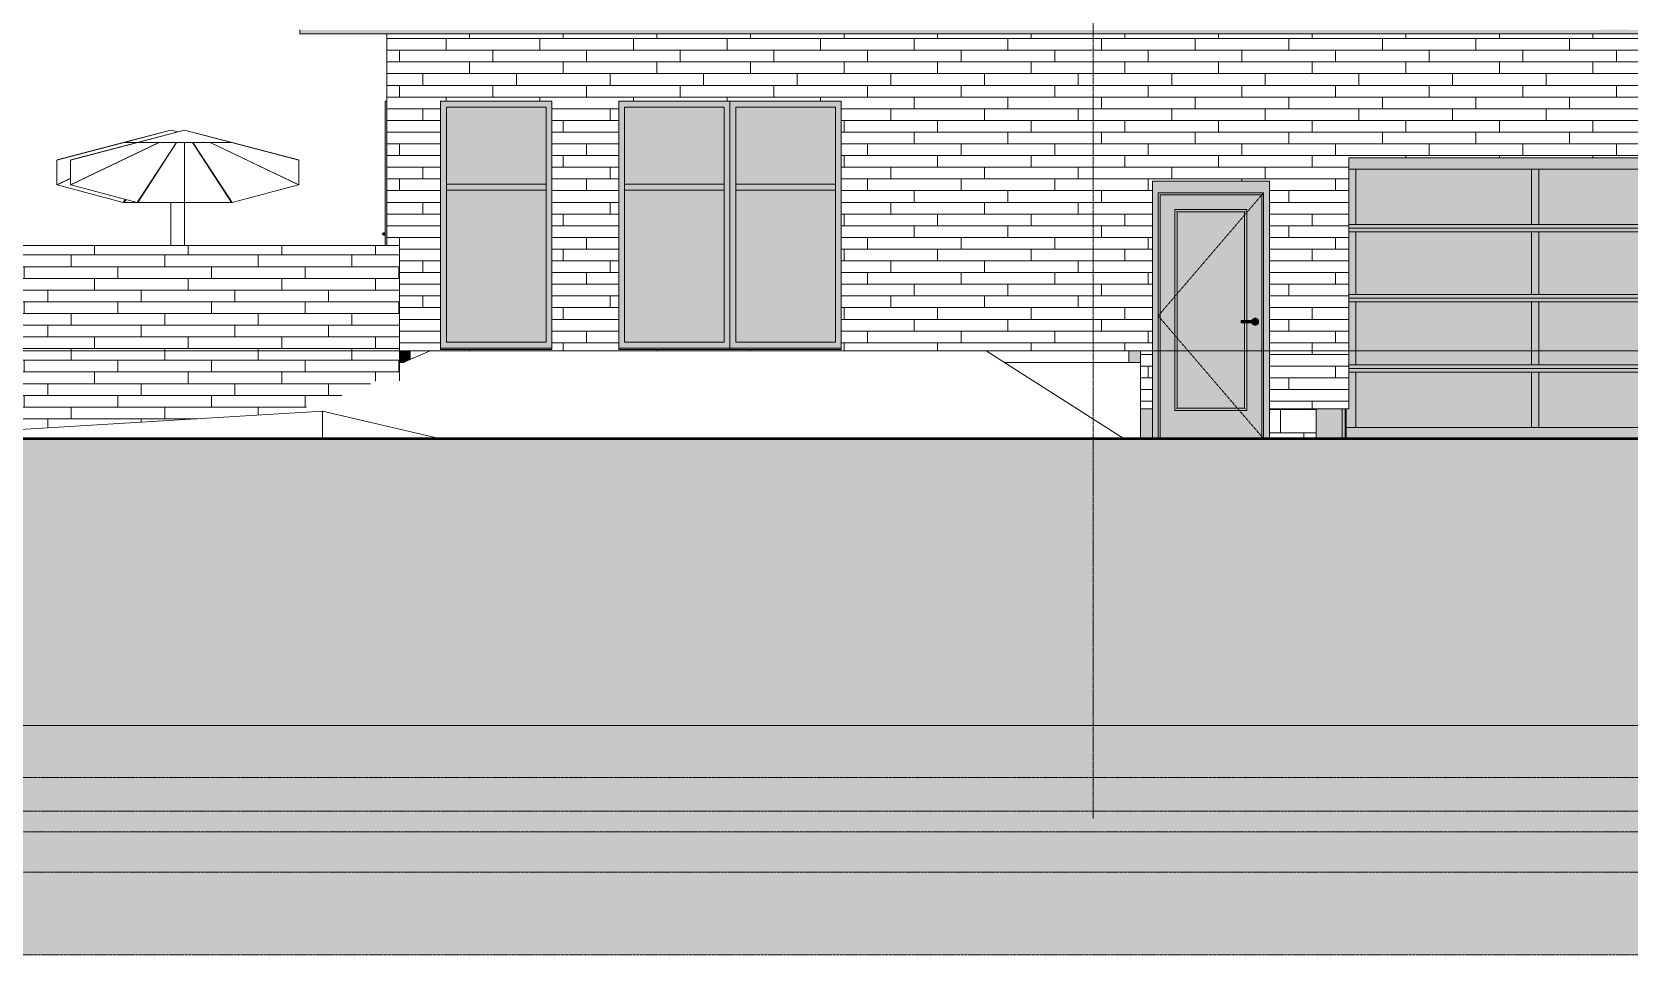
# Model space of a CAD drawing. Header units: inches. Extents: x 1750 to 7619, y -360 to 620.
# Drawn here: x 4994 to 5540, y -207 to 109 of the extents above; entities that cross this region are included whole.
import ezdxf

# ---------------------------------------------------------------- set-up
doc = ezdxf.new("R2010")
doc.units = ezdxf.units.IN
doc.header["$MEASUREMENT"] = 0
for name, pattern in [('Aligning Line 1_8_', [0.25, 0.125, -0.125]), ('Dash 1_16_', [0.125, 0.0625, -0.0625]), ('Grid Line 1_2_', [0.875, 0.5, -0.125, 0.125, -0.125])]:
    doc.linetypes.add(name, pattern=pattern)
for name, color, linetype, lineweight in [('0-4', 10, 'Continuous', 5), ('A-CLNG', 13, 'Continuous', 13), ('A-CLNG-1', 13, 'Continuous', 5), ('A-DOOR', 31, 'Continuous', 13), ('A-DOOR-1', 31, 'Continuous', 9), ('A-DOOR-2', 31, 'Dash 1_16_', 9), ('A-DOOR-FRAM', 31, 'Continuous', 9), ('A-DOOR-FRAM-1', 31, 'Continuous', 13), ('A-DOOR-GLAZ-1', 31, 'Continuous', 13), ('A-FLOR', 192, 'Continuous', 13), ('A-FLOR-4', 192, 'Continuous', 5), ('A-FLOR-LEVL-1', 51, 'Grid Line 1_2_', 9), ('A-GLAZ', 151, 'Continuous', 13), ('A-WALL', 113, 'Continuous', 13), ('A-WALL-1', 50, 'Continuous', 13), ('A-WALL-2', 113, 'Continuous', 5), ('A-WALL-3', 9, 'Continuous', 5), ('A-WALL-PATT-1', 251, 'Continuous', 9), ('C-TOPO', 7, 'Continuous', 9), ('C-TOPO-1', 250, 'Continuous', 50), ('G-ANNO-SYMB', 111, 'Aligning Line 1_8_', 9), ('G-ANNO-SYMB-1', 191, 'Aligning Line 1_8_', 9), ('G-ANNO-SYMB-2', 147, 'Aligning Line 1_8_', 9), ('G-IMPT', 8, 'Continuous', 9), ('L-SITE', 91, 'Continuous', 9), ('S-FNDN', 32, 'Continuous', 13), ('S-GRID-1', 1, 'Grid Line 1_2_', 9)]:
    doc.layers.add(name, color=color, linetype=linetype, lineweight=lineweight)

# ---------------------------------------------------------------- blocks, each defined once
blk = doc.blocks.new('CTR - 2nd Phase_rvt-2-BUILDING ELEVATION - NORTH')
at = {"layer": 'A-FLOR-LEVL-1'}
for p, q in [((-12558.48, 0), (-9609.49, 0)), ((-12558.48, -30), (-9609.49, -30)), ((-12558.48, -128), (-9609.49, -128))]:
    blk.add_line(p, q, dxfattribs=at)
at = {"layer": 'G-ANNO-SYMB-1'}
blk.add_line((-9706.16, -164.42), (-12461.79, -164.42), dxfattribs=at)
blk = doc.blocks.new('CTR  - Topography_rvt-2-BUILDING ELEVATION - NORTH')
at = {"layer": 'C-TOPO'}
h = blk.add_hatch(dxfattribs=at)
h.set_pattern_fill('FP_65', color=256, style=0, pattern_type=2)
h.set_pattern_definition([(0, (12, 0), (24, 24), [24, -24]), (0, (12, 9), (24, 24), [24, -24]), (0, (12, 18), (24, 24), [24, -24]), (90, (15, 21), (-24, 24), [24, -24]), (90, (24, 21), (-24, 24), [24, -24]), (90, (33, 21), (-24, 24), [24, -24])])
h.paths.add_polyline_path([(-10823.04, -206.54), (-9706.16, -206.54), (-9706.16, 4.74), (-9718.03, 4.58), (-9757.05, 2.34), (-9768.24, 2.24), (-9791.25, 0.22), (-9799.61, -1), (-9821.95, -1), (-9826.28, -1.52), (-9893.34, -4.3), (-9896.52, -5.01), (-9915.25, -12.61), (-9950.42, -20.49), (-9956.61, -23), (-10060.1, -17.59), (-10091.21, -21.29), (-10136.73, -22.08), (-10164.02, -22.65), (-10280.77, -24.57), (-10370.76, -26.59), (-10412.87, -26.71), (-10450.41, -27.55), (-10486.95, -27.6), (-10517.54, -27.24), (-10526.34, -27.22), (-10534.89, -27.12), (-10585.35, -27.54), (-10642.59, -27.26), (-10678.15, -26.98), (-10823.04, -29.95), (-10859.39, -30), (-12461.79, -30), (-12461.79, -206.54), (-10839.09, -206.54)], flags=0)
for p, q in [((-12083.03, -4), (-12073.83, 0)), ((-12073.83, 0), (-12054.82, 0)), ((-11983.83, 0), (-12054.82, 0)), ((-11983.83, 0), (-11943.9, 0)), ((-11883.79, 0), (-11943.9, 0)), ((-11883.79, 0), (-11836.59, -30)), ((-12264.11, -29.85), (-12110.59, -20.61)), ((-12110.59, -20.61), (-12111.35, -20.66)), ((-12110.59, -20.61), (-12110.81, -20.63)), ((-12110.59, -30), (-12110.59, -20.61)), ((-12110.59, -20.61), (-12070.2, -30)), ((-12070.2, -30), (-12110.59, -20.61)), ((-12110.59, -20.61), (-12110.59, -30)), ((-12136.8, -30), (-12225.57, -30)), ((-12074.79, -30), (-12136.8, -30)), ((-12029.2, -30), (-12074.79, -30)), ((-12011.88, -30), (-12029.2, -30)), ((-11984.5, -30), (-12011.88, -30)), ((-11983.98, -30), (-11984.5, -30)), ((-11983.98, -30), (-11934.52, -30)), ((-11911.64, -30), (-11934.52, -30)), ((-11911.64, -30), (-11867.58, -30)), ((-11867.58, -30), (-11848.64, -30)), ((-11833.47, -30), (-11848.64, -30)), ((-11810.75, -30), (-11833.47, -30)), ((-11810.75, -30), (-11783.59, -30)), ((-11783.59, -30), (-11773.83, -30)), ((-11756.67, -30), (-11773.83, -30)), ((-11756.67, -30), (-11650.84, -30))]:
    blk.add_line(p, q, dxfattribs=at)
at = {"layer": 'C-TOPO-1'}
for p, q in [((-12136.8, -30), (-12225.57, -30)), ((-12074.79, -30), (-12136.8, -30)), ((-12029.2, -30), (-12074.79, -30)), ((-12011.88, -30), (-12029.2, -30)), ((-11984.5, -30), (-12011.88, -30)), ((-11983.98, -30), (-11984.5, -30)), ((-11934.52, -30), (-11983.98, -30)), ((-11911.64, -30), (-11934.52, -30)), ((-11867.58, -30), (-11911.64, -30)), ((-11848.64, -30), (-11867.58, -30)), ((-11833.47, -30), (-11848.64, -30)), ((-11810.75, -30), (-11833.47, -30)), ((-11783.59, -30), (-11810.75, -30)), ((-11773.83, -30), (-11783.59, -30)), ((-11756.66, -30), (-11773.83, -30)), ((-11650.84, -30), (-11756.66, -30))]:
    blk.add_line(p, q, dxfattribs=at)
blk = doc.blocks.new('CTR - 1st Phase - Common Walls_rvt-2-BUILDING ELEVATION - NORTH')
at = {"layer": 'A-FLOR-LEVL-1'}
for p, q in [((-12558.48, 0), (-9609.49, 0)), ((-12558.48, -30), (-9609.49, -30)), ((-12558.48, -128), (-9609.49, -128))]:
    blk.add_line(p, q, dxfattribs=at)
at = {"layer": 'G-ANNO-SYMB-2'}
for p, q in [((-9706.16, 0), (-12461.79, 0)), ((-9706.24, -145.84), (-12461.73, -145.84)), ((-9706.16, -164.42), (-12461.79, -164.42))]:
    blk.add_line(p, q, dxfattribs=at)
blk = doc.blocks.new('CTR - 1st Phase -Stairs _ Elevators_rvt-2-BUILDING ELEVATION - NORTH')
at = {"layer": 'A-WALL-3'}
h = blk.add_hatch(color=256, dxfattribs=at)
h.paths.add_polyline_path([(-11826.99, -30), (-11826.99, -19.75), (-11830.99, -19.75), (-11830.99, -30)], flags=0)
h.paths.add_polyline_path([(-11830.99, -4), (-11830.99, 0), (-11834.99, 0), (-11834.99, -4), (-11831.27, -4)], flags=0)
at = {"layer": 'A-WALL-PATT-1'}
h = blk.add_hatch(dxfattribs=at)
h.set_pattern_fill('FP_93', color=256, style=0, pattern_type=2)
h.set_pattern_definition([(0, (-11770.989, -148), (0, 8), []), (90, (-11770.989, -148), (-8, 8), [8, -8])])
h.paths.add_polyline_path([(-11773.83, -30), (-11770.99, -30), (-11770.99, -19.75), (-11786.99, -19.75), (-11786.99, -30), (-11783.58, -30)], flags=0)
at = {"layer": 'A-FLOR-LEVL-1'}
for p, q in [((-12558.48, 0), (-9609.49, 0)), ((-12558.48, -30), (-9609.49, -30)), ((-12558.48, -128), (-9609.49, -128))]:
    blk.add_line(p, q, dxfattribs=at)
at = {"layer": 'A-WALL-1'}
blk.add_line((-11770.99, -30), (-11770.99, -19.75), dxfattribs=at)
at = {"layer": 'G-ANNO-SYMB-2'}
blk.add_line((-9706.24, -206.49), (-12461.73, -206.49), dxfattribs=at)
blk = doc.blocks.new('Outdoor Table01 - 02ZUTB01_dwg-1294291-BUILDING ELEVATION - NORTH')
at = {"layer": 'G-IMPT'}
for p, q in [((-12201.46, 65.24), (-12178.46, 71.29)), ((-12162.46, 75.5), (-12201.36, 65.31)), ((-12178.73, 71.26), (-12201.36, 65.31)), ((-12162.46, 75.5), (-12178.73, 71.26)), ((-12162.46, 75.5), (-12178.46, 71.29)), ((-12173.94, 71.29), (-12178.46, 71.29)), ((-12173.79, 71.29), (-12173.85, 71.29)), ((-12162.46, 75.5), (-12160.13, 74.88)), ((-12162.46, 75.5), (-12160.12, 74.89)), ((-12162.46, 75.5), (-12160.12, 74.89)), ((-12162.46, 68.27), (-12162.46, 68.4)), ((-12162.46, 68.27), (-12162.46, 68.4)), ((-12201.46, 65.24), (-12201.46, 56.82)), ((-12196.79, 59.06), (-12201.46, 56.82)), ((-12196.79, 58.95), (-12201.36, 56.75)), ((-12201.36, 56.75), (-12178.73, 50.8)), ((-12123.46, 58.95), (-12123.46, 59.06)), ((-12178.04, 51.84), (-12178.73, 50.8)), ((-12177.81, 51.78), (-12178.46, 50.77)), ((-12178.46, 50.77), (-12173.79, 50.77)), ((-12162.46, 49.5), (-12162.46, 50.77)), ((-12162.46, 49.5), (-12162.46, 50.77)), ((-12162.46, 36), (-12162.46, 49.5)), ((-12162.46, 36), (-12162.46, 49.5)), ((-12142.45, 51.78), (-12142.22, 51.84))]:
    blk.add_line(p, q, dxfattribs=at)
blk = doc.blocks.new('Outdoor Table01 - Outdoor Table01-1294297-BUILDING ELEVATION - NORTH')
blk.add_blockref('Outdoor Table01 - 02ZUTB01_dwg-1294291-BUILDING ELEVATION - NORTH', (0, 0))
blk = doc.blocks.new('Outdoor Table01 - 02ZUTB01_dwg-V30-BUILDING ELEVATION - NORTH')
at = {"layer": 'G-IMPT'}
for p, q in [((-12196.79, 65.24), (-12173.79, 71.29)), ((-12166.58, 71.29), (-12196.79, 56.82)), ((-12157.79, 75.5), (-12196.68, 65.31)), ((-12166.52, 71.29), (-12196.68, 56.75)), ((-12174.05, 71.26), (-12196.68, 65.31)), ((-12157.79, 75.5), (-12174.05, 71.26)), ((-12160.56, 71.29), (-12174.05, 50.8)), ((-12157.79, 75.5), (-12173.79, 71.29)), ((-12160.51, 71.29), (-12173.79, 50.77)), ((-12141.79, 71.29), (-12173.79, 71.29)), ((-12157.79, 75.5), (-12141.79, 71.29)), ((-12157.79, 75.5), (-12118.9, 65.31)), ((-12157.79, 75.5), (-12141.53, 71.26)), ((-12157.79, 49.5), (-12157.79, 71.29)), ((-12157.79, 49.5), (-12157.79, 71.29)), ((-12155.07, 71.29), (-12141.79, 50.77)), ((-12155.02, 71.29), (-12141.53, 50.8)), ((-12149.06, 71.29), (-12118.9, 56.75)), ((-12149, 71.29), (-12118.79, 56.82)), ((-12141.79, 71.29), (-12118.79, 65.24)), ((-12118.9, 65.31), (-12141.53, 71.26)), ((-12196.79, 65.24), (-12196.79, 56.82)), ((-12118.79, 56.82), (-12118.79, 65.24)), ((-12196.68, 56.75), (-12174.05, 50.8)), ((-12141.53, 50.8), (-12118.9, 56.75)), ((-12173.79, 50.77), (-12141.79, 50.77)), ((-12157.79, 36), (-12157.79, 49.5)), ((-12157.79, 36), (-12157.79, 49.5))]:
    blk.add_line(p, q, dxfattribs=at)
blk = doc.blocks.new('Outdoor Table01 - Outdoor Table01-V31-BUILDING ELEVATION - NORTH')
blk.add_blockref('Outdoor Table01 - 02ZUTB01_dwg-V30-BUILDING ELEVATION - NORTH', (0, 0))
blk = doc.blocks.new('Door-Sectional_Model3502_Comcl_Amarr - one-1908623-BUILDING ELEVATION - NORTH')
at = {"layer": 'A-DOOR'}
h = blk.add_hatch(color=256, dxfattribs=at)
h.paths.add_polyline_path([(-11686.77, 42), (-11567.79, 42.01), (-11567.79, 43.25), (-11759.79, 43.24), (-11759.79, 42), (-11726.37, 42)], flags=0)
h.paths.add_polyline_path([(-11686.77, 62.12), (-11567.79, 62.14), (-11567.79, 66), (-11759.79, 65.98), (-11759.79, 62.12), (-11754.39, 62.12)], flags=0)
h = blk.add_hatch(color=256, dxfattribs=at)
h.paths.add_polyline_path([(-11570.12, 43.25), (-11567.79, 43.25), (-11567.79, 62.12), (-11570.12, 62.12)], flags=0)
h.paths.add_polyline_path([(-11759.79, 43.25), (-11757.41, 43.25), (-11757.41, 62.12), (-11759.79, 62.12), (-11759.79, 48.84)], flags=0)
h = blk.add_hatch(color=256, dxfattribs=at)
h.paths.add_polyline_path([(-11600.66, 43.25), (-11570.16, 43.25), (-11570.16, 62.12), (-11630.21, 62.12), (-11630.21, 43.25)], flags=0)
h.paths.add_polyline_path([(-11728.11, 43.25), (-11697.37, 43.25), (-11697.37, 62.12), (-11757.41, 62.12), (-11757.41, 43.25)], flags=0)
h.paths.add_polyline_path([(-11694.87, 43.25), (-11632.71, 43.25), (-11632.71, 62.12), (-11694.87, 62.12), (-11694.87, 58)], flags=0)
for points in [[(-11694.87, 43.25), (-11694.87, 62.12), (-11697.37, 62.12), (-11697.37, 43.25)], [(-11630.21, 43.25), (-11630.21, 62.12), (-11632.71, 62.12), (-11632.71, 43.25)], [(-11697.37, 19.25), (-11694.87, 19.25), (-11694.87, 40.75), (-11697.37, 40.75), (-11697.37, 22.7)], [(-11632.71, 19.25), (-11630.21, 19.25), (-11630.21, 40.75), (-11632.71, 40.75), (-11632.71, 22.7)], [(-11694.87, -4.75), (-11694.87, 16.75), (-11697.37, 16.75), (-11697.37, -4.75)], [(-11630.21, -4.75), (-11630.21, 16.75), (-11632.71, 16.75), (-11632.71, -4.75)], [(-11565.51, -4), (-11565.51, -3.75), (-11566.51, -3.75), (-11566.51, -4)], [(-11694.87, -26.13), (-11694.87, -7.25), (-11697.37, -7.25), (-11697.37, -26.13)], [(-11630.21, -26.13), (-11630.21, -7.25), (-11632.71, -7.25), (-11632.71, -26.13)], [(-11762.07, -29.93), (-11761.07, -29.93), (-11761.07, -19.75), (-11762.07, -19.75), (-11762.07, -26.13)], [(-11761.07, -29.96), (-11761.07, -29.93), (-11762.07, -29.96)]]:
    blk.add_hatch(color=256, dxfattribs=at).paths.add_polyline_path(points, flags=0)
h = blk.add_hatch(color=256, dxfattribs=at)
h.paths.add_polyline_path([(-11570.12, -26.13), (-11570.12, -7.25), (-11570.16, -7.25), (-11570.16, -26.13)], flags=0)
h.paths.add_polyline_path([(-11570.16, -4.75), (-11570.12, -4.75), (-11570.12, 16.75), (-11570.16, 16.75), (-11570.16, -4.59)], flags=0)
h.paths.add_polyline_path([(-11570.12, 19.25), (-11570.12, 40.75), (-11570.16, 40.75), (-11570.16, 19.25)], flags=0)
h.paths.add_polyline_path([(-11570.16, 43.25), (-11570.12, 43.25), (-11570.12, 62.12), (-11570.16, 62.12)], flags=0)
h = blk.add_hatch(color=256, dxfattribs=at)
h.paths.add_polyline_path([(-11570.16, 18), (-11567.79, 18.01), (-11567.79, 19.25), (-11759.79, 19.24), (-11759.79, 18), (-11600.66, 18)], flags=0)
h.paths.add_polyline_path([(-11570.16, 40.75), (-11567.79, 40.76), (-11567.79, 42), (-11759.79, 41.99), (-11759.79, 40.75), (-11600.66, 40.75)], flags=0)
h = blk.add_hatch(color=256, dxfattribs=at)
h.paths.add_polyline_path([(-11757.41, 19.25), (-11757.41, 40.75), (-11759.79, 40.75), (-11759.79, 19.25)], flags=0)
h.paths.add_polyline_path([(-11570.12, 19.25), (-11567.79, 19.25), (-11567.79, 40.75), (-11570.12, 40.75), (-11570.12, 22.7)], flags=0)
h = blk.add_hatch(color=256, dxfattribs=at)
h.paths.add_polyline_path([(-11643.71, 19.25), (-11632.71, 19.25), (-11632.71, 40.75), (-11694.87, 40.75), (-11694.87, 19.25), (-11686.77, 19.25)], flags=0)
h.paths.add_polyline_path([(-11729.83, 19.25), (-11697.37, 19.25), (-11697.37, 40.75), (-11757.41, 40.75), (-11757.41, 19.25)], flags=0)
h.paths.add_polyline_path([(-11600.66, 19.25), (-11570.16, 19.25), (-11570.16, 40.75), (-11630.21, 40.75), (-11630.21, 19.25)], flags=0)
h = blk.add_hatch(color=256, dxfattribs=at)
h.paths.add_polyline_path([(-11649.1, -6), (-11567.79, -5.99), (-11567.79, -4.75), (-11759.79, -4.76), (-11759.79, -6), (-11654.48, -6)], flags=0)
h.paths.add_polyline_path([(-11570.16, 16.75), (-11567.79, 16.76), (-11567.79, 18), (-11759.79, 17.99), (-11759.79, 16.75), (-11600.66, 16.75)], flags=0)
h = blk.add_hatch(color=256, dxfattribs=at)
h.paths.add_polyline_path([(-11759.79, -4.75), (-11757.41, -4.75), (-11757.41, 16.75), (-11759.79, 16.75), (-11759.79, -0.22)], flags=0)
h.paths.add_polyline_path([(-11567.79, -4.75), (-11567.79, -4), (-11566.79, -4), (-11566.79, -3.75), (-11567.79, -3.75), (-11567.79, 16.75), (-11570.12, 16.75), (-11570.12, -4.75), (-11568.37, -4.75)], flags=0)
h = blk.add_hatch(color=256, dxfattribs=at)
h.paths.add_polyline_path([(-11757.41, -4.75), (-11697.37, -4.75), (-11697.37, 16.75), (-11757.41, 16.75), (-11757.41, -0.22)], flags=0)
h.paths.add_polyline_path([(-11686.77, -4.75), (-11632.71, -4.75), (-11632.71, 16.75), (-11694.87, 16.75), (-11694.87, -4.75)], flags=0)
h.paths.add_polyline_path([(-11570.16, -4.75), (-11570.16, 16.75), (-11630.21, 16.75), (-11630.21, -4.75), (-11579.13, -4.75)], flags=0)
h = blk.add_hatch(color=256, dxfattribs=at)
h.paths.add_polyline_path([(-11570.16, -30), (-11567.79, -29.98), (-11567.79, -26.13), (-11760.79, -26.13), (-11760.79, -30), (-11600.66, -30)], flags=0)
h.paths.add_polyline_path([(-11606.04, -7.25), (-11567.79, -7.24), (-11567.79, -6), (-11759.79, -6.01), (-11759.79, -7.25), (-11611.42, -7.25)], flags=0)
h = blk.add_hatch(color=256, dxfattribs=at)
h.paths.add_polyline_path([(-11760.79, -26.13), (-11757.41, -26.13), (-11757.41, -7.25), (-11759.79, -7.25), (-11759.79, -19.75), (-11760.79, -19.75), (-11760.79, -26.01)], flags=0)
h.paths.add_polyline_path([(-11570.12, -26.13), (-11567.79, -26.13), (-11567.79, -7.25), (-11570.12, -7.25), (-11570.12, -23.15)], flags=0)
h = blk.add_hatch(color=256, dxfattribs=at)
h.paths.add_polyline_path([(-11757.41, -26.13), (-11697.37, -26.13), (-11697.37, -7.25), (-11757.41, -7.25), (-11757.41, -23.15)], flags=0)
h.paths.add_polyline_path([(-11630.21, -26.13), (-11570.16, -26.13), (-11570.16, -7.25), (-11630.21, -7.25), (-11630.21, -23.15)], flags=0)
h.paths.add_polyline_path([(-11694.87, -26.13), (-11632.71, -26.13), (-11632.71, -7.25), (-11694.87, -7.25), (-11694.87, -23.15)], flags=0)
for p, q in [((-11757.41, 62.12), (-11759.79, 62.12)), ((-11759.79, 62.12), (-11567.79, 62.12)), ((-11757.41, 43.25), (-11757.41, 62.12)), ((-11697.37, 62.12), (-11694.87, 62.12)), ((-11697.37, 62.12), (-11697.37, 43.25)), ((-11694.87, 62.12), (-11694.87, 43.25)), ((-11632.71, 62.12), (-11630.21, 62.12)), ((-11632.71, 62.12), (-11632.71, 43.25)), ((-11630.21, 62.12), (-11630.21, 43.25)), ((-11570.16, 43.25), (-11570.16, 62.12)), ((-11567.79, 62.12), (-11570.12, 62.12)), ((-11570.12, 62.12), (-11570.12, 43.25)), ((-11759.79, 43.25), (-11757.41, 43.25)), ((-11567.79, 43.25), (-11759.79, 43.25)), ((-11759.79, 42), (-11567.79, 42)), ((-11567.79, 42), (-11759.79, 42)), ((-11757.41, 40.75), (-11759.79, 40.75)), ((-11759.79, 40.75), (-11567.79, 40.75)), ((-11757.41, 19.25), (-11757.41, 40.75)), ((-11694.87, 43.25), (-11697.37, 43.25)), ((-11697.37, 40.75), (-11694.87, 40.75)), ((-11697.37, 40.75), (-11697.37, 19.25)), ((-11694.87, 40.75), (-11694.87, 19.25)), ((-11630.21, 43.25), (-11632.71, 43.25)), ((-11632.71, 40.75), (-11630.21, 40.75)), ((-11632.71, 40.75), (-11632.71, 19.25)), ((-11630.21, 40.75), (-11630.21, 19.25)), ((-11570.16, 19.25), (-11570.16, 40.75)), ((-11570.12, 43.25), (-11567.79, 43.25)), ((-11567.79, 40.75), (-11570.12, 40.75)), ((-11570.12, 40.75), (-11570.12, 19.25)), ((-11759.79, 19.25), (-11757.41, 19.25)), ((-11567.79, 19.25), (-11759.79, 19.25)), ((-11759.79, 18), (-11567.79, 18)), ((-11567.79, 18), (-11759.79, 18)), ((-11757.41, 16.75), (-11759.79, 16.75)), ((-11759.79, 16.75), (-11567.79, 16.75)), ((-11757.41, -4.75), (-11757.41, 16.75)), ((-11694.87, 19.25), (-11697.37, 19.25)), ((-11697.37, 16.75), (-11694.87, 16.75)), ((-11697.37, 16.75), (-11697.37, -4.75)), ((-11694.87, 16.75), (-11694.87, -4.75)), ((-11630.21, 19.25), (-11632.71, 19.25)), ((-11632.71, 16.75), (-11630.21, 16.75)), ((-11632.71, 16.75), (-11632.71, -4.75)), ((-11630.21, 16.75), (-11630.21, -4.75)), ((-11570.16, -4.75), (-11570.16, 16.75)), ((-11570.12, 19.25), (-11567.79, 19.25)), ((-11567.79, 16.75), (-11570.12, 16.75)), ((-11570.12, 16.75), (-11570.12, -4.75)), ((-11759.79, -4.75), (-11757.41, -4.75)), ((-11567.79, -4.75), (-11759.79, -4.75)), ((-11694.87, -4.75), (-11697.37, -4.75)), ((-11630.21, -4.75), (-11632.71, -4.75)), ((-11570.12, -4.75), (-11567.79, -4.75)), ((-11566.79, -4), (-11566.79, -3.75)), ((-11566.51, -4), (-11566.51, -3.75)), ((-11565.51, -3.75), (-11565.51, -4)), ((-11759.79, -6), (-11567.79, -6)), ((-11567.79, -6), (-11759.79, -6)), ((-11757.41, -7.25), (-11759.79, -7.25)), ((-11759.79, -7.25), (-11567.79, -7.25)), ((-11757.41, -26.13), (-11757.41, -7.25)), ((-11697.37, -7.25), (-11694.87, -7.25)), ((-11697.37, -7.25), (-11697.37, -26.13)), ((-11694.87, -7.25), (-11694.87, -26.13)), ((-11632.71, -7.25), (-11630.21, -7.25)), ((-11632.71, -7.25), (-11632.71, -26.13)), ((-11630.21, -7.25), (-11630.21, -26.13)), ((-11570.16, -26.13), (-11570.16, -7.25)), ((-11567.79, -7.25), (-11570.12, -7.25)), ((-11570.12, -7.25), (-11570.12, -26.13)), ((-11762.07, -29.93), (-11762.07, -19.75)), ((-11761.07, -19.75), (-11761.07, -29.93)), ((-11760.79, -19.75), (-11760.79, -26.13)), ((-11760.79, -26.13), (-11757.41, -26.13)), ((-11760.79, -26.13), (-11760.79, -30)), ((-11567.79, -26.13), (-11760.79, -26.13)), ((-11694.87, -26.13), (-11697.37, -26.13)), ((-11630.21, -26.13), (-11632.71, -26.13)), ((-11570.12, -26.13), (-11567.79, -26.13)), ((-11761.07, -29.93), (-11762.07, -29.93)), ((-11762.07, -29.96), (-11762.07, -29.93)), ((-11762.07, -29.96), (-11761.07, -29.96)), ((-11761.07, -29.93), (-11761.07, -29.96))]:
    blk.add_line(p, q, dxfattribs=at)
blk = doc.blocks.new('_THE_ WINDOW _ DOOR - Window - 1st Floor-V35-BUILDING ELEVATION - NORTH')
at = {"layer": 'A-GLAZ'}
h = blk.add_hatch(color=256, dxfattribs=at)
h.paths.add_polyline_path([(-10281.01, 1), (-10242.99, 1), (-10242.99, 85.38), (-10281.01, 85.38), (-10281.01, 4)], flags=0)
h.paths.add_polyline_path([(-10245.59, 3), (-10279.01, 3), (-10279.01, 83.38), (-10244.99, 83.38), (-10244.99, 3)], flags=0)
h = blk.add_hatch(color=256, dxfattribs=at)
h.paths.add_polyline_path([(-10244.99, 3), (-10244.99, 55), (-10279.01, 55), (-10279.01, 3), (-10265.9, 3)], flags=0)
h.paths.add_polyline_path([(-10265.9, 57), (-10244.99, 57), (-10244.99, 83.38), (-10279.01, 83.38), (-10279.01, 57)], flags=0)
for points in [[(-10279.01, 55), (-10244.99, 55), (-10244.99, 57), (-10279.01, 57), (-10279.01, 55.95)], [(-10242.99, 0.5), (-10242.99, 1), (-10281.01, 1), (-10281.01, 0.5), (-10244.37, 0.5)]]:
    blk.add_hatch(color=256, dxfattribs=at).paths.add_polyline_path(points, flags=0)
for p, q in [((-10242.99, 85.38), (-10281.01, 85.38)), ((-10281.01, 85.38), (-10281.01, 1)), ((-10279.01, 3), (-10279.01, 83.38)), ((-10279.01, 83.38), (-10244.99, 83.38)), ((-10244.99, 83.38), (-10244.99, 3)), ((-10242.99, 1), (-10242.99, 85.38)), ((-10279.01, 57), (-10279.01, 55)), ((-10244.99, 57), (-10279.01, 57)), ((-10279.01, 55), (-10244.99, 55)), ((-10244.99, 55), (-10244.99, 57)), ((-10281.01, 1), (-10242.99, 1)), ((-10281.01, 1), (-10281.01, 0.5)), ((-10281.01, 0.5), (-10242.99, 0.5)), ((-10244.99, 3), (-10279.01, 3)), ((-10242.99, 0.5), (-10242.99, 1))]:
    blk.add_line(p, q, dxfattribs=at)
blk = doc.blocks.new('_THE_ WINDOW _ DOOR - Window - 1st Floor-V40-BUILDING ELEVATION - NORTH')
at = {"layer": 'A-GLAZ'}
blk.add_hatch(color=256, dxfattribs=at).paths.add_polyline_path([(-12088.69, 36), (-12088.69, 85.37), (-12089.19, 85.37), (-12089.19, 36)], flags=0)
for p in [(-12089.19, 36), (-12088.69, 85.37)]:
    blk.add_line(p, (-12089.19, 85.37), dxfattribs=at)
blk = doc.blocks.new('Door-Passage-Single-Full_Lite - 1-1903893-BUILDING ELEVATION - NORTH')
at = {"layer": 'A-DOOR'}
h = blk.add_hatch(color=256, dxfattribs=at)
h.paths.add_polyline_path([(-11824.36, -30), (-11789.61, -30), (-11789.61, 53.37), (-11824.36, 53.37), (-11824.36, -28.96)], flags=0)
h.paths.add_polyline_path([(-11819.3, -20.31), (-11819.26, 48.31), (-11794.67, 48.28), (-11794.67, 10.39), (-11792.95, 10.39), (-11792.87, 10.59), (-11792.68, 10.84), (-11792.43, 11.02), (-11792.15, 11.14), (-11791.84, 11.18), (-11791.54, 11.14), (-11791.25, 11.02), (-11791.01, 10.84), (-11790.82, 10.59), (-11790.7, 10.31), (-11790.66, 10), (-11790.7, 9.69), (-11790.82, 9.41), (-11791.01, 9.16), (-11791.25, 8.98), (-11791.54, 8.86), (-11791.84, 8.82), (-11792.15, 8.86), (-11792.43, 8.98), (-11792.68, 9.16), (-11792.87, 9.41), (-11792.97, 9.61), (-11794.67, 9.61), (-11794.71, -20.31), (-11819.3, -20.31)], flags=0)
for points in [[(-11819.3, -20.31), (-11819.23, -20.24), (-11819.26, 48.28), (-11819.3, 48.26), (-11819.3, -20.31)], [(-11794.99, 48.24), (-11794.71, 48.28), (-11794.73, 48.31), (-11819.26, 48.28), (-11819.23, 48.24), (-11795.26, 48.24)], [(-11819.13, -20.24), (-11794.75, -20.24), (-11794.75, 9.61), (-11795.26, 9.61), (-11795.26, -19.72), (-11818.71, -19.72), (-11818.71, 47.72), (-11795.26, 47.72), (-11795.26, 10.39), (-11794.75, 10.39), (-11794.75, 48.24), (-11819.23, 48.24), (-11819.23, -20.24)], [(-11795.46, 47.53), (-11795.32, 47.72), (-11818.71, 47.72), (-11818.52, 47.53), (-11799.8, 47.53)], [(-11818.71, -19.72), (-11818.52, -19.53), (-11818.54, 47.55), (-11818.71, 47.67), (-11818.71, -19.69)], [(-11792.56, 10), (-11792.53, 10), (-11792.55, 10.39), (-11796.67, 10.38), (-11796.67, 10), (-11793.03, 10)], [(-11794.67, 9.61), (-11792.53, 9.62), (-11792.56, 10), (-11796.67, 10), (-11796.67, 9.61), (-11794.68, 9.61)], [(-11819.3, -20.31), (-11794.71, -20.28), (-11794.75, -20.24), (-11819.26, -20.28), (-11819.3, -20.31)], [(-11815.94, -19.72), (-11795.26, -19.72), (-11795.46, -19.53), (-11818.54, -19.55), (-11818.66, -19.72), (-11818.62, -19.72)]]:
    blk.add_hatch(color=256, dxfattribs=at).paths.add_polyline_path(points, flags=0)
h = blk.add_hatch(color=256, dxfattribs=at)
h.paths.add_polyline_path([(-11795.26, -19.72), (-11795.32, 9.61), (-11795.46, 9.61), (-11795.44, -19.55), (-11795.32, -19.67)], flags=0)
h.paths.add_polyline_path([(-11795.32, -19.63), (-11795.32, -19.63), (-11795.32, -19.46)], flags=0)
h.paths.add_polyline_path([(-11795.4, 10.39), (-11795.26, 10.39), (-11795.26, 47.72), (-11795.46, 47.53), (-11795.42, 10.39)], flags=0)
h = blk.add_hatch(color=256, dxfattribs=at)
h.paths.add_polyline_path([(-11794.67, -20.31), (-11794.71, 9.61), (-11794.75, 9.61), (-11794.71, -20.28), (-11794.68, -20.31)], flags=0)
h.paths.add_polyline_path([(-11794.68, 10.39), (-11794.67, 10.39), (-11794.71, 48.28), (-11794.75, 48.24), (-11794.71, 10.39), (-11794.68, 10.39)], flags=0)
h = blk.add_hatch(color=256, dxfattribs=at)
h.paths.add_polyline_path([(-11791.84, 8.82), (-11791.54, 8.86), (-11791.25, 8.98), (-11791.01, 9.16), (-11790.82, 9.41), (-11790.7, 9.69), (-11790.66, 10), (-11790.7, 10.31), (-11790.82, 10.59), (-11791.01, 10.84), (-11791.25, 11.02), (-11791.54, 11.14), (-11791.84, 11.18), (-11792.15, 11.14), (-11792.48, 10.99), (-11792.68, 10.84), (-11792.87, 10.59), (-11792.93, 10.39), (-11792.46, 10.38), (-11792.2, 10.38), (-11791.84, 10.36), (-11791.65, 10.26), (-11791.6, 10.18), (-11791.6, 9.8), (-11791.77, 9.65), (-11791.95, 9.61), (-11792.28, 9.65), (-11792.72, 9.61), (-11792.95, 9.61), (-11792.87, 9.41), (-11792.63, 9.13), (-11792.43, 8.98), (-11792.15, 8.86)], flags=0)
h.paths.add_polyline_path([(-11792.53, 9.8), (-11792.47, 10), (-11792.53, 10.1), (-11792.53, 9.9)], flags=0)
h = blk.add_hatch(color=256, dxfattribs=at)
h.paths.add_polyline_path([(-11792.16, 10), (-11791.58, 10), (-11791.65, 10.26), (-11791.77, 10.35), (-11791.96, 10.39), (-11792.28, 10.35), (-11792.48, 10.34), (-11792.25, 10.1)], flags=0)
h.paths.add_polyline_path([(-11792.16, 10), (-11792.53, 10.34), (-11792.5, 10.1), (-11792.47, 10), (-11792.26, 10)], flags=0)
h = blk.add_hatch(color=256, dxfattribs=at)
h.paths.add_polyline_path([(-11792.53, 9.61), (-11792.2, 9.62), (-11791.84, 9.64), (-11791.65, 9.74), (-11791.6, 9.8), (-11791.62, 10), (-11792.17, 9.99), (-11792.52, 9.62)], flags=0)
h.paths.add_polyline_path([(-11792.53, 9.62), (-11792.16, 10), (-11792.47, 10), (-11792.53, 9.66)], flags=0)
at = {"layer": 'A-DOOR-FRAM-1'}
for points in [[(-11826.28, -30), (-11824.99, -30), (-11824.99, 54), (-11788.99, 54), (-11788.99, -30), (-11786.99, -30), (-11786.99, 58), (-11826.99, 58), (-11826.99, -30)], [(-11788.99, -30), (-11788.99, 54), (-11824.99, 54), (-11824.99, -30), (-11824.36, -30), (-11824.36, 53.37), (-11789.61, 53.37), (-11789.61, -30)]]:
    blk.add_hatch(color=256, dxfattribs=at).paths.add_polyline_path(points, flags=0)
at = {"layer": 'A-DOOR-GLAZ-1'}
blk.add_hatch(color=256, dxfattribs=at).paths.add_polyline_path([(-11818.52, -19.53), (-11795.46, -19.53), (-11795.46, 9.61), (-11796.67, 9.62), (-11796.67, 10.39), (-11795.46, 10.39), (-11795.46, 47.53), (-11818.52, 47.53), (-11818.52, -19.21)], flags=0)
at = {"layer": 'A-DOOR'}
for p, q in [((-11794.67, 48.31), (-11819.3, 48.31)), ((-11819.3, 48.31), (-11819.3, -20.31)), ((-11818.52, 47.53), (-11795.46, 47.53)), ((-11818.52, -19.53), (-11818.52, 47.53)), ((-11795.46, 47.53), (-11795.46, 10.39)), ((-11794.67, 10.38), (-11794.67, 48.31)), ((-11795.46, 9.61), (-11795.46, -19.53)), ((-11794.67, -20.31), (-11794.67, 9.62)), ((-11819.3, -20.31), (-11794.67, -20.31)), ((-11795.46, -19.53), (-11818.52, -19.53))]:
    blk.add_line(p, q, dxfattribs=at)
for points, knots in [([(-11819.3, 48.31), (-11819.3, 48.31), (-11819.3, 48.31), (-11819.3, 48.31), (-11819.29, 48.3), (-11819.29, 48.3), (-11819.28, 48.29), (-11819.27, 48.28), (-11819.27, 48.28), (-11819.26, 48.27), (-11819.25, 48.26), (-11819.24, 48.25), (-11819.23, 48.24), (-11819.23, 48.24)], [0, 0, 0, 0, 0.166667, 0.25, 0.333333, 0.416667, 0.5, 0.583333, 0.666667, 0.708333, 0.75, 0.833333, 1, 1, 1, 1]), ([(-11818.71, 47.72), (-11818.7, 47.71), (-11818.67, 47.68), (-11818.64, 47.65), (-11818.62, 47.63), (-11818.6, 47.61), (-11818.59, 47.6), (-11818.58, 47.59), (-11818.57, 47.58), (-11818.55, 47.57), (-11818.54, 47.55), (-11818.53, 47.54), (-11818.52, 47.53), (-11818.52, 47.53), (-11818.52, 47.53)], [0, 0, 0, 0, 0.166667, 0.25, 0.333333, 0.375, 0.416667, 0.5, 0.541667, 0.583333, 0.666667, 0.75, 0.833333, 1, 1, 1, 1]), ([(-11795.26, 47.72), (-11795.28, 47.71), (-11795.31, 47.68), (-11795.34, 47.65), (-11795.36, 47.63), (-11795.37, 47.61), (-11795.39, 47.6), (-11795.4, 47.59), (-11795.41, 47.58), (-11795.42, 47.57), (-11795.44, 47.55), (-11795.45, 47.54), (-11795.46, 47.53), (-11795.46, 47.53), (-11795.46, 47.53)], [0, 0, 0, 0, 0.166667, 0.25, 0.333333, 0.375, 0.416667, 0.5, 0.541667, 0.583333, 0.666667, 0.75, 0.833333, 1, 1, 1, 1]), ([(-11794.67, 48.31), (-11794.67, 48.31), (-11794.68, 48.31), (-11794.68, 48.31), (-11794.68, 48.3), (-11794.69, 48.3), (-11794.7, 48.29), (-11794.71, 48.28), (-11794.71, 48.28), (-11794.72, 48.27), (-11794.72, 48.26), (-11794.74, 48.25), (-11794.75, 48.24), (-11794.75, 48.24)], [0, 0, 0, 0, 0.166667, 0.25, 0.333333, 0.416667, 0.5, 0.583333, 0.666667, 0.708333, 0.75, 0.833333, 1, 1, 1, 1]), ([(-11819.3, -20.31), (-11819.3, -20.31), (-11819.3, -20.31), (-11819.3, -20.31), (-11819.29, -20.3), (-11819.29, -20.3), (-11819.28, -20.29), (-11819.27, -20.28), (-11819.27, -20.28), (-11819.26, -20.27), (-11819.25, -20.26), (-11819.24, -20.25), (-11819.23, -20.24), (-11819.23, -20.24)], [0, 0, 0, 0, 0.166667, 0.25, 0.333333, 0.416667, 0.5, 0.583333, 0.666667, 0.708333, 0.75, 0.833333, 1, 1, 1, 1]), ([(-11818.71, -19.72), (-11818.7, -19.71), (-11818.67, -19.68), (-11818.64, -19.65), (-11818.62, -19.63), (-11818.6, -19.62), (-11818.59, -19.6), (-11818.58, -19.59), (-11818.57, -19.58), (-11818.55, -19.57), (-11818.54, -19.55), (-11818.53, -19.54), (-11818.52, -19.53), (-11818.52, -19.53), (-11818.52, -19.53)], [0, 0, 0, 0, 0.166667, 0.25, 0.333333, 0.375, 0.416667, 0.5, 0.541667, 0.583333, 0.666667, 0.75, 0.833333, 1, 1, 1, 1]), ([(-11795.46, -19.53), (-11795.46, -19.53), (-11795.46, -19.53), (-11795.45, -19.54), (-11795.44, -19.55), (-11795.42, -19.57), (-11795.41, -19.58), (-11795.4, -19.59), (-11795.39, -19.6), (-11795.37, -19.62), (-11795.36, -19.63), (-11795.34, -19.65), (-11795.31, -19.68), (-11795.28, -19.71), (-11795.26, -19.72)], [-1, -1, -1, -1, -0.833333, -0.75, -0.666667, -0.583333, -0.541667, -0.5, -0.416667, -0.375, -0.333333, -0.25, -0.166667, 0, 0, 0, 0]), ([(-11794.75, -20.24), (-11794.75, -20.24), (-11794.74, -20.25), (-11794.72, -20.27), (-11794.72, -20.27), (-11794.71, -20.28), (-11794.7, -20.29), (-11794.7, -20.29), (-11794.69, -20.3), (-11794.68, -20.3), (-11794.68, -20.31), (-11794.68, -20.31), (-11794.67, -20.31), (-11794.67, -20.31)], [-1, -1, -1, -1, -0.833333, -0.75, -0.666667, -0.625, -0.583333, -0.5, -0.416667, -0.333333, -0.25, -0.166667, 0, 0, 0, 0])]:
    blk.add_open_spline(points, degree=3, knots=knots, dxfattribs=at)
at = {"layer": 'A-DOOR-1'}
for p, q in [((-11792.53, 10.39), (-11796.67, 10.39)), ((-11796.67, 10), (-11796.67, 10.39)), ((-11796.67, 9.61), (-11796.67, 10)), ((-11796.67, 9.61), (-11792.53, 9.61))]:
    blk.add_line(p, q, dxfattribs=at)
at = {"layer": 'A-DOOR-1', "flags": 128}
for points in [[(-11791.94, 10.39), (-11791.94, 10.39), (-11791.94, 10.39), (-11791.95, 10.39), (-11791.95, 10.39), (-11791.95, 10.39), (-11791.96, 10.39), (-11791.97, 10.39), (-11791.97, 10.39), (-11791.98, 10.39), (-11791.99, 10.39), (-11792, 10.39), (-11792.01, 10.39), (-11792.02, 10.39), (-11792.03, 10.39), (-11792.05, 10.39), (-11792.06, 10.39), (-11792.07, 10.39), (-11792.09, 10.39), (-11792.11, 10.39), (-11792.12, 10.39), (-11792.14, 10.39), (-11792.16, 10.39), (-11792.18, 10.39), (-11792.19, 10.39), (-11792.21, 10.39), (-11792.23, 10.39), (-11792.25, 10.39), (-11792.28, 10.39), (-11792.3, 10.39), (-11792.32, 10.39), (-11792.34, 10.39), (-11792.36, 10.39), (-11792.39, 10.39), (-11792.41, 10.39), (-11792.43, 10.39), (-11792.46, 10.39), (-11792.48, 10.39), (-11792.5, 10.39), (-11792.53, 10.39), (-11792.53, 10.39)], [(-11792.53, 9.61), (-11792.51, 9.61), (-11792.49, 9.61), (-11792.46, 9.61), (-11792.44, 9.61), (-11792.42, 9.61), (-11792.39, 9.61), (-11792.37, 9.61), (-11792.35, 9.61), (-11792.33, 9.61), (-11792.3, 9.61), (-11792.28, 9.61), (-11792.26, 9.61), (-11792.24, 9.61), (-11792.22, 9.61), (-11792.2, 9.61), (-11792.18, 9.61), (-11792.16, 9.61), (-11792.14, 9.61), (-11792.13, 9.61), (-11792.11, 9.61), (-11792.09, 9.61), (-11792.08, 9.61), (-11792.06, 9.61), (-11792.05, 9.61), (-11792.04, 9.61), (-11792.02, 9.61), (-11792.01, 9.61), (-11792, 9.61), (-11791.99, 9.61), (-11791.98, 9.61), (-11791.97, 9.61), (-11791.97, 9.61), (-11791.96, 9.61), (-11791.96, 9.61), (-11791.95, 9.61), (-11791.95, 9.61), (-11791.94, 9.61), (-11791.94, 9.61), (-11791.94, 9.61)]]:
    blk.add_lwpolyline(points, dxfattribs=at)
at = {"layer": 'A-DOOR-1'}
for centre, radius, start, end in [((-11791.84, 10), 1.18, 360, 160.3657), ((-11791.84, 10), 1.18, 199.5633, 360), ((-11791.94, 10), 0.394, 75, 90), ((-11791.94, 10), 0.394, 270, 285), ((-11791.94, 10), 0.394, 0, 30), ((-11791.94, 10), 0.394, 330, 0)]:
    blk.add_arc(centre, radius, start, end, dxfattribs=at)
at = {"layer": 'A-DOOR-2'}
for p, q in [((-11788.99, 54), (-11824.99, 12)), ((-11824.99, 12), (-11788.99, -30))]:
    blk.add_line(p, q, dxfattribs=at)
at = {"layer": 'A-DOOR-FRAM'}
for p, q in [((-11824.99, -30), (-11824.99, 54)), ((-11824.99, 54), (-11788.99, 54)), ((-11824.36, -30), (-11824.36, 53.37)), ((-11824.36, 53.37), (-11789.61, 53.37)), ((-11789.61, 53.37), (-11789.61, -30)), ((-11788.99, 54), (-11788.99, -30)), ((-11826.99, -30), (-11826.99, -19.75)), ((-11786.99, -30), (-11786.99, -19.75))]:
    blk.add_line(p, q, dxfattribs=at)
blk = doc.blocks.new('Door-Passage-Single-Full_Lite - 1-V43-BUILDING ELEVATION - NORTH')
at = {"layer": 'A-DOOR'}
for points in [[(-12089.78, 39.61), (-12089.57, 39.67), (-12089.4, 39.9), (-12089.44, 40.17), (-12089.58, 40.34), (-12089.8, 40.39), (-12090.05, 40.28), (-12090.16, 40.1), (-12090.15, 39.89), (-12089.98, 39.68), (-12089.82, 39.61)], [(-12089.73, 39.61), (-12089.19, 39.66), (-12089.22, 39.78), (-12089.19, 39.8), (-12089.19, 40), (-12089.4, 39.96), (-12089.44, 39.8), (-12089.67, 39.62), (-12089.73, 39.61)], [(-12089.19, 40), (-12089.19, 40.2), (-12089.19, 40.2), (-12089.19, 40.38), (-12089.34, 40.37), (-12089.67, 40.38), (-12089.5, 40.28), (-12089.32, 40)]]:
    blk.add_hatch(color=256, dxfattribs=at).paths.add_polyline_path(points, flags=0)
at = {"layer": 'A-DOOR-1', "flags": 128}
for points in [[(-12090.17, 40), (-12090.17, 40.02), (-12090.17, 40.03), (-12090.17, 40.05), (-12090.16, 40.06), (-12090.16, 40.08), (-12090.16, 40.09)], [(-12090.16, 39.9), (-12090.16, 39.92), (-12090.16, 39.93), (-12090.17, 39.95), (-12090.17, 39.96), (-12090.17, 39.98), (-12090.17, 40), (-12090.17, 40)], [(-12090.14, 40.15), (-12090.13, 40.17), (-12090.13, 40.18), (-12090.12, 40.2), (-12090.11, 40.21), (-12090.1, 40.22), (-12090.09, 40.24), (-12090.08, 40.25)], [(-12090.09, 39.76), (-12090.1, 39.77), (-12090.11, 39.79), (-12090.12, 39.8), (-12090.12, 39.81), (-12090.13, 39.83), (-12090.14, 39.84), (-12090.14, 39.86)], [(-12089.93, 39.64), (-12089.94, 39.64), (-12089.96, 39.65), (-12089.97, 39.66), (-12089.99, 39.67), (-12090, 39.68), (-12090.01, 39.68), (-12090.02, 39.69)], [(-12089.93, 40.36), (-12089.92, 40.37), (-12089.9, 40.37), (-12089.89, 40.38), (-12089.87, 40.38), (-12089.86, 40.38), (-12089.84, 40.39), (-12089.83, 40.39)], [(-12089.19, 39.61), (-12089.21, 39.61), (-12089.23, 39.61), (-12089.26, 39.61), (-12089.28, 39.61), (-12089.3, 39.61), (-12089.33, 39.61), (-12089.35, 39.61), (-12089.37, 39.61), (-12089.39, 39.61), (-12089.42, 39.61), (-12089.44, 39.61), (-12089.46, 39.61), (-12089.48, 39.61), (-12089.5, 39.61), (-12089.52, 39.61), (-12089.54, 39.61), (-12089.56, 39.61), (-12089.57, 39.61), (-12089.59, 39.61), (-12089.61, 39.61), (-12089.63, 39.61), (-12089.64, 39.61), (-12089.66, 39.61), (-12089.67, 39.61), (-12089.68, 39.61)], [(-12089.67, 40.39), (-12089.66, 40.39), (-12089.64, 40.39), (-12089.63, 40.39), (-12089.61, 40.39), (-12089.6, 40.39), (-12089.58, 40.39), (-12089.56, 40.39), (-12089.54, 40.39), (-12089.52, 40.39), (-12089.5, 40.39), (-12089.48, 40.39), (-12089.46, 40.39), (-12089.44, 40.39), (-12089.42, 40.39), (-12089.4, 40.39), (-12089.38, 40.39), (-12089.35, 40.39), (-12089.33, 40.39), (-12089.31, 40.39), (-12089.29, 40.39), (-12089.26, 40.39), (-12089.24, 40.39), (-12089.22, 40.39), (-12089.19, 40.39)]]:
    blk.add_lwpolyline(points, dxfattribs=at)
at = {"layer": 'A-DOOR-1'}
for start, end in [(0, 180), (180, 360)]:
    blk.add_arc((-12089.78, 40), 0.394, start, end, dxfattribs=at)

msp = doc.modelspace()

# ---------------------------------------------------------------- hatches: boundary and pattern name
at = {"layer": 'A-CLNG-1'}
msp.add_hatch(color=256, dxfattribs=at).paths.add_polyline_path([(5654.8963, 108.375), (5654.8963, 109.75), (5540.1338, 109.7562), (5540.1338, 109.875), (5530.3838, 109.8735), (5530.3838, 109.75), (5085.8963, 109.75), (5085.8963, 108.375), (5651.3338, 108.375)], flags=0)
at = {"layer": 'A-FLOR-4'}
msp.add_hatch(color=256, dxfattribs=at).paths.add_polyline_path([(5433.2463, -30), (5443.4463, -29.9567), (5443.4463, -19.75), (5443.1651, -19.75), (5443.1651, -29.9567), (5442.1651, -29.9266), (5442.1651, -19.75), (5433.2463, -19.75), (5433.2463, -29.9567)], flags=0)
at = {"layer": 'A-WALL-2'}
msp.add_hatch(color=256, dxfattribs=at).paths.add_polyline_path([(5121.0465, -4), (5121.2033, -4), (5123.5463, -2.9813), (5123.5463, 0), (5119.8963, 0), (5119.8963, -4)], flags=0)
at = {"layer": 'A-WALL-PATT-1'}
h = msp.add_hatch(dxfattribs=at)
h.set_pattern_fill('FP_69', color=256, style=0, pattern_type=2)
h.set_pattern_definition([(0, (5119.8587, -29.2), (0, 4), []), (90, (5119.859, -29.2), (-8, 8), [4, -28]), (90, (5135.859, -25.2), (-8, 8), [4, -28])])
h.paths.add_polyline_path([(5421.5144, -19.75), (5444.4463, -19.75), (5444.4463, 66), (5636.4463, 66), (5636.4463, -3.75), (5651.3338, -3.75), (5651.3338, 108.375), (5115.5463, 108.375), (5115.5463, 36), (5119.8963, 36), (5119.8963, 0), (5373.2463, 0), (5373.2463, -19.75), (5377.2463, -19.75), (5377.2463, 58), (5417.2463, 58), (5417.2463, -19.75)], flags=0)
h.paths.add_polyline_path([(5220.4032, 0.5), (5194.8463, 0.5), (5194.8463, 85.375), (5270.8963, 85.375), (5270.8963, 0.5), (5222.7184, 0.5)], flags=0)
h.paths.add_polyline_path([(5134.0375, 0.5), (5133.9676, 0.5), (5133.9676, 85.375), (5171.9926, 85.375), (5171.9926, 0.5), (5135.9676, 0.5)], flags=0)
h = msp.add_hatch(dxfattribs=at)
h.set_pattern_fill('FP_76', color=256, style=0, pattern_type=2)
h.set_pattern_definition([(0, (4983.6467, 0.8), (0, 4), []), (90, (4983.647, 0.8), (-8, 8), [4, -28]), (90, (4999.647, 4.8), (-8, 8), [4, -28])])
h.paths.add_polyline_path([(4985.7713, -27.1032), (5081.6964, -21.3292), (5105.6385, -13.3702), (5114.3734, -8.9881), (5119.8963, -10.2721), (5119.8963, 36), (4985.7713, 36), (4985.7713, -23.148)], flags=0)

# ---------------------------------------------------------------- linework, layer by layer
at = {"layer": 'A-CLNG'}
for p in [(5085.8963, 109.75), (5654.8963, 108.375)]:
    msp.add_line(p, (5085.8963, 108.375), dxfattribs=at)
at = {"layer": 'A-FLOR'}
for p, q in [((5123.5463, 0), (5123.5463, -2.9813)), ((5369.2463, 0), (5369.2463, -4))]:
    msp.add_line(p, q, dxfattribs=at)
at = {"layer": 'A-FLOR-LEVL-1'}
for p, q in [((4646.5044, 0), (7593.9954, 0)), ((4646.5044, -30), (7593.9954, -30)), ((4646.5044, -128), (7593.9954, -128))]:
    msp.add_line(p, q, dxfattribs=at)
at = {"layer": 'A-WALL'}
for p, q in [((5115.5463, 108.375), (5115.5463, 36)), ((5444.4463, -19.75), (5444.4463, 66)), ((5444.4463, 66), (5636.4463, 66)), ((5377.2463, -19.75), (5377.2463, 58)), ((5377.2463, 58), (5417.2463, 58)), ((5417.2463, 58), (5417.2463, -19.75)), ((5119.8963, 36), (4981.5213, 36)), ((5119.8963, -10.2721), (5119.8963, 36)), ((5119.8963, 0), (5130.4032, 0)), ((5133.9676, 0.5), (5133.9676, 1)), ((5171.9926, 0.5), (5133.9676, 0.5)), ((5171.9926, 1), (5171.9926, 0.5)), ((5194.8463, 0.5), (5194.8463, 1)), ((5270.8963, 0.5), (5194.8463, 0.5)), ((5270.8963, 1), (5270.8963, 0.5)), ((5320.4491, 0), (5373.2463, 0)), ((5373.2463, 0), (5373.2463, -4)), ((5373.2463, -19.75), (5377.2463, -19.75)), ((5417.2463, -19.75), (5444.4463, -19.75))]:
    msp.add_line(p, q, dxfattribs=at)
at = {"layer": 'G-ANNO-SYMB'}
for p, q in [((7498.075, 0), (4742.443, 0)), ((7497.9954, -157.3105), (4742.443, -157.3105)), ((7498.075, -178.2392), (4742.443, -178.2392))]:
    msp.add_line(p, q, dxfattribs=at)
at = {"layer": 'S-FNDN'}
for p, q in [((5121.6144, -4), (5119.8963, -4)), ((5373.2463, -4), (5326.7421, -4)), ((5373.2463, -30), (5373.2463, -4))]:
    msp.add_line(p, q, dxfattribs=at)
at = {"layer": 'S-GRID-1'}
msp.add_line((5357.0463, -159.8356), (5357.0463, 451.8625), dxfattribs=at)

# ---------------------------------------------------------------- block references
at = {"layer": '0-4'}
for name in ['CTR - 2nd Phase_rvt-2-BUILDING ELEVATION - NORTH', 'CTR - 1st Phase - Common Walls_rvt-2-BUILDING ELEVATION - NORTH', 'CTR - 1st Phase -Stairs _ Elevators_rvt-2-BUILDING ELEVATION - NORTH', 'CTR  - Topography_rvt-2-BUILDING ELEVATION - NORTH']:
    msp.add_blockref(name, (17204.2357, 0), dxfattribs=at)
at = {"layer": 'A-DOOR'}
for name in ['Door-Sectional_Model3502_Comcl_Amarr - one-1908623-BUILDING ELEVATION - NORTH', 'Door-Passage-Single-Full_Lite - 1-1903893-BUILDING ELEVATION - NORTH', 'Door-Passage-Single-Full_Lite - 1-V43-BUILDING ELEVATION - NORTH']:
    msp.add_blockref(name, (17204.2357, 0), dxfattribs=at)
at = {"layer": 'A-GLAZ'}
for name, p in [('_THE_ WINDOW _ DOOR - Window - 1st Floor-V40-BUILDING ELEVATION - NORTH', (17204.2357, 0)), ('_THE_ WINDOW _ DOOR - Window - 1st Floor-V35-BUILDING ELEVATION - NORTH', (15414.982, 0)), ('_THE_ WINDOW _ DOOR - Window - 1st Floor-V35-BUILDING ELEVATION - NORTH', (15475.8607, 0)), ('_THE_ WINDOW _ DOOR - Window - 1st Floor-V35-BUILDING ELEVATION - NORTH', (15513.8857, 0))]:
    msp.add_blockref(name, p, dxfattribs=at)
at = {"layer": 'L-SITE'}
for name in ['Outdoor Table01 - Outdoor Table01-1294297-BUILDING ELEVATION - NORTH', 'Outdoor Table01 - Outdoor Table01-V31-BUILDING ELEVATION - NORTH']:
    msp.add_blockref(name, (17204.2357, 0), dxfattribs=at)

doc.saveas('drawing.dxf')
